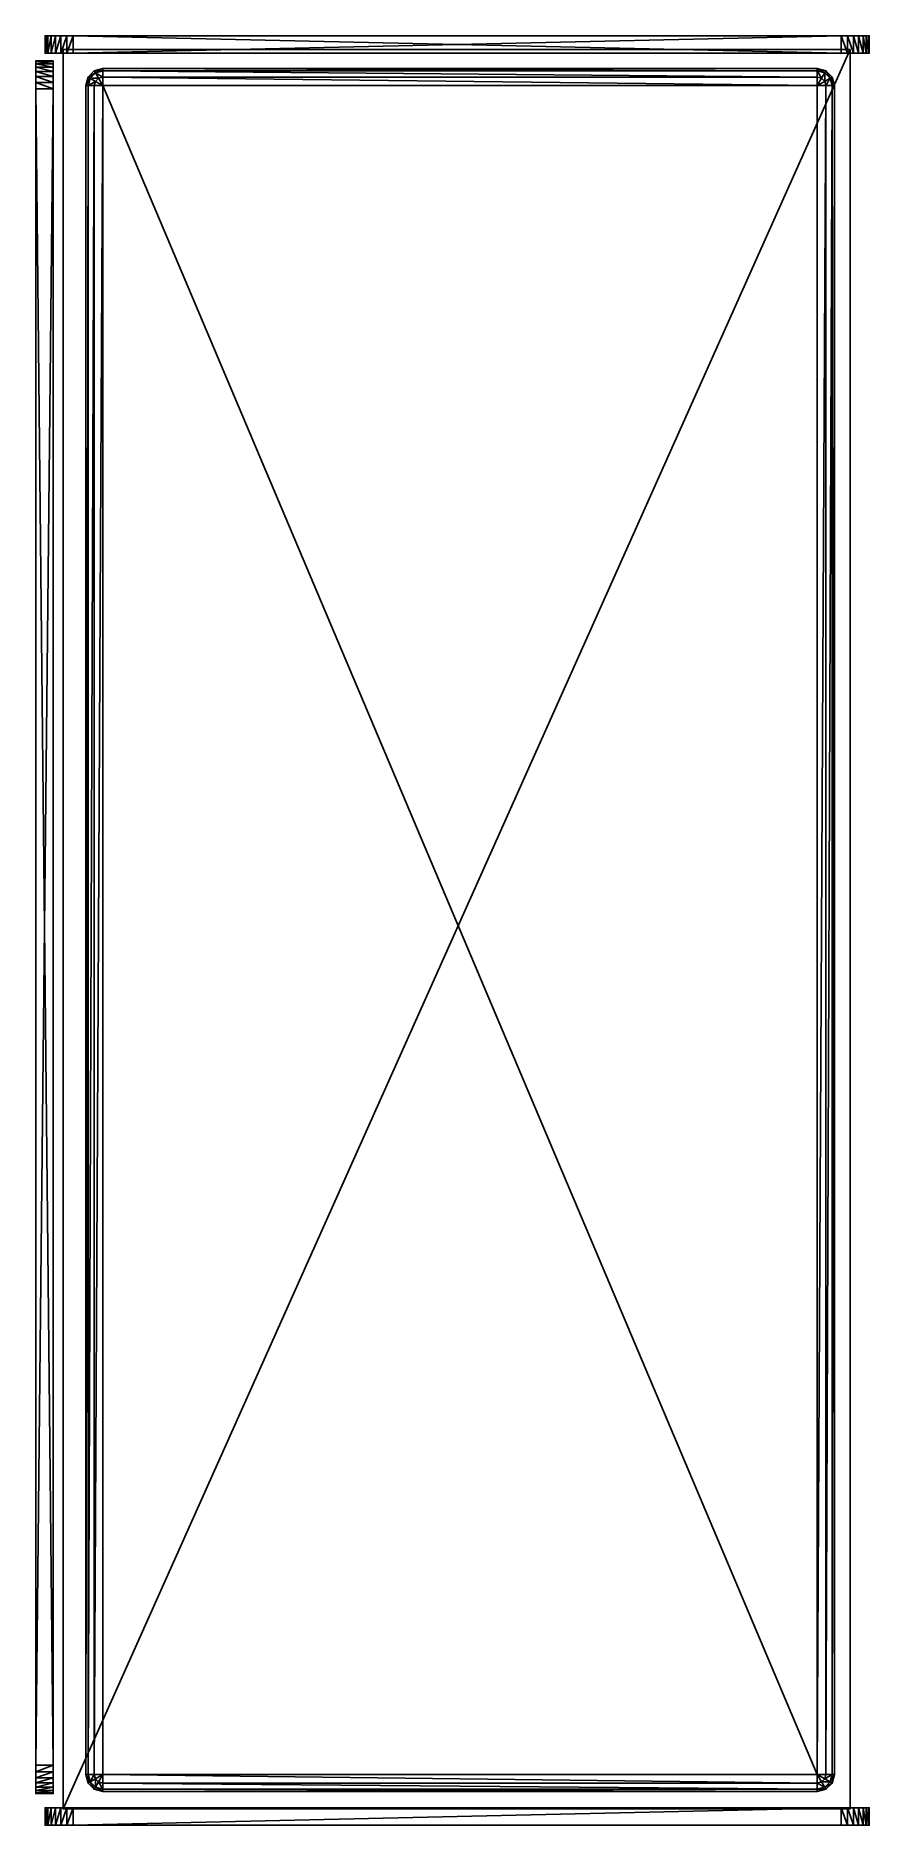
# Model space of a CAD drawing. Header units: centimetres. Extents: x -477 to 477, y -1025 to 1025.
import ezdxf

# ---------------------------------------------------------------- set-up
doc = ezdxf.new("R2010")
doc.units = ezdxf.units.CM
for name, color, linetype, true_color in [('beige', 7, 'Continuous', 0xc458e1), ('fabric', 7, 'Continuous', 0xc458e1), ('grey', 7, 'Continuous', 0x5890e1)]:
    doc.layers.add(name, color=color, linetype=linetype, true_color=true_color)

msp = doc.modelspace()

# ---------------------------------------------------------------- meshes
at = {"layer": 'beige', "color": 134, "true_color": 0x1c95b1}
mesh = msp.add_polyface(dxfattribs=at)
corners = [(-454.4, 1004.7, 488.3), (-448.4, 1004.7, 492.1), (-448.4, 1024.7, 492.1), (-454.4, 1024.7, 488.3), (-459.4, 1004.7, 483.3), (-459.4, 1024.7, 483.3), (-463.2, 1004.7, 477.3), (-463.2, 1024.7, 477.3), (-465.6, 1004.7, 470.6), (-465.6, 1024.7, 470.6), (-466.5, 1004.7, 463.2), (-466.5, 1024.7, 463.2), (-466.5, 1024.7, -462.3), (-466.5, 1004.7, -462.3), (-448.4, 1004.7, -491.3), (-448.4, 1024.7, -491.3), (-441.6, 1024.7, -493.7), (-454.4, 1004.7, -487.5), (-454.4, 1024.7, -487.5), (-459.4, 1004.7, -482.5), (-459.4, 1024.7, -482.5), (-463.2, 1004.7, -476.5), (-463.2, 1024.7, -476.5), (-465.6, 1004.7, -469.7), (-465.6, 1024.7, -469.7), (-434.2, 1024.7, -494.6), (-441.6, 1004.7, -493.7), (-434.2, 1004.7, -494.6)]
mesh.append_faces([[corners[k] for k in face] for face in [(18, 22, 12), (25, 18, 12), (9, 5, 2), (12, 9, 2), (25, 12, 2), (13, 21, 17), (13, 17, 27)]], dxfattribs={"vtx0": -1, "vtx1": -1, "vtx2": -1, "color": 134})
mesh.append_faces([[corners[k] for k in face] for face in [(0, 1, 2), (2, 3, 0), (4, 0, 3), (3, 5, 4), (6, 4, 5), (5, 7, 6), (8, 6, 7), (7, 9, 8), (10, 8, 9), (9, 11, 10), (12, 13, 10), (10, 11, 12), (14, 15, 16), (17, 18, 15), (15, 14, 17), (19, 20, 18), (18, 17, 19), (21, 22, 20), (20, 19, 21), (23, 24, 22), (22, 21, 23), (13, 12, 24), (24, 23, 13), (16, 15, 18), (18, 20, 22), (22, 24, 12), (12, 11, 9), (9, 7, 5), (5, 3, 2), (13, 23, 21), (21, 19, 17), (17, 14, 26)]], dxfattribs={"vtx2": -1, "color": 134})
mesh = msp.add_polyface(dxfattribs=at)
corners = [(-441.6, 1004.7, 494.6), (-434.2, 1004.7, 495.4), (-434.2, 1024.7, 495.4), (-441.6, 1024.7, 494.6), (-448.4, 1004.7, 492.1), (-448.4, 1024.7, 492.1), (-441.6, 1004.7, -493.7), (-441.6, 1024.7, -493.7), (-434.2, 1024.7, -494.6), (-434.2, 1004.7, -494.6), (-448.4, 1004.7, -491.3), (452.2, 1004.7, 494.6), (452.2, 1024.7, 494.6), (444.8, 1024.7, 495.4), (444.8, 1004.7, 495.4), (459, 1004.7, 492.1), (459, 1024.7, 492.1), (452.2, 1024.7, -493.7), (444.8, 1024.7, -494.6), (465, 1024.7, -487.5), (477.1, 1024.7, -462.3), (-454.4, 1024.7, -487.5), (-454.4, 1004.7, -487.5), (444.8, 1004.7, -494.6), (452.2, 1004.7, -493.7), (465, 1004.7, -487.5), (477.1, 1004.7, -462.3), (459, 1004.7, -491.3), (459, 1024.7, -491.3)]
mesh.append_faces([[corners[k] for k in face] for face in [(19, 17, 8), (20, 19, 8), (8, 5, 2), (8, 13, 16), (20, 8, 16), (1, 4, 9), (15, 14, 9), (9, 24, 25), (9, 25, 26), (15, 9, 26)]], dxfattribs={"vtx0": -1, "vtx1": -1, "vtx2": -1, "color": 134})
mesh.append_faces([[corners[k] for k in face] for face in [(8, 2, 13), (22, 6, 9)]], dxfattribs={"vtx0": -1, "vtx2": -1, "color": 134})
mesh.append_faces([[corners[k] for k in face] for face in [(8, 7, 21), (14, 1, 9)]], dxfattribs={"vtx1": -1, "vtx2": -1, "color": 134})
mesh.append_faces([[corners[k] for k in face] for face in [(0, 1, 2), (2, 3, 0), (4, 0, 3), (3, 5, 4), (6, 7, 8), (8, 9, 6), (7, 6, 10), (11, 12, 13), (13, 14, 11), (15, 16, 12), (12, 11, 15), (17, 18, 8), (5, 3, 2), (13, 12, 16), (15, 11, 14), (1, 0, 4), (9, 23, 24), (24, 23, 18), (18, 17, 24), (27, 24, 17), (17, 28, 27), (1, 14, 13), (13, 2, 1), (8, 18, 23), (23, 9, 8)]], dxfattribs={"vtx2": -1, "color": 134})
mesh = msp.add_polyface(dxfattribs=at)
corners = [(-477.1, 988.9, -166.7), (-477.1, 983.9, -161.7), (-457.1, 983.9, -161.7), (-457.1, 988.9, -166.7), (-477.1, 992.7, -172.7), (-457.1, 992.7, -172.7), (-477.1, 995.2, -179.5), (-457.1, 995.2, -179.5), (-477.1, 996, -186.9), (-457.1, 996, -186.9), (-457.1, 996, -462.3), (-477.1, 996, -462.3), (-477.1, 988.9, -482.5), (-457.1, 988.9, -482.5), (-457.1, 983.9, -487.5), (-477.1, 983.9, -487.5), (-477.1, 992.7, -476.5), (-457.1, 992.7, -476.5), (-477.1, 995.2, -469.7), (-457.1, 995.2, -469.7), (-457.1, 977.9, -157.9), (-477.1, 977.9, -157.9), (-448.4, 1004.7, 492.1), (-454.4, 1004.7, 488.3), (-459.4, 1004.7, 483.3), (-463.2, 1004.7, 477.3), (-465.6, 1004.7, 470.6), (-466.5, 1004.7, 463.2), (-466.5, 1004.7, -462.3), (-434.2, 1004.7, -494.6)]
mesh.append_faces([[corners[k] for k in face] for face in [(14, 17, 10), (7, 3, 20), (10, 7, 20), (0, 6, 11), (21, 0, 11), (11, 16, 15), (24, 26, 28), (22, 24, 28), (22, 28, 29)]], dxfattribs={"vtx0": -1, "vtx1": -1, "vtx2": -1, "color": 134})
mesh.append_faces([[corners[k] for k in face] for face in [(0, 1, 2), (2, 3, 0), (4, 0, 3), (3, 5, 4), (6, 4, 5), (5, 7, 6), (8, 6, 7), (7, 9, 8), (10, 11, 8), (8, 9, 10), (12, 13, 14), (14, 15, 12), (16, 17, 13), (13, 12, 16), (18, 19, 17), (17, 16, 18), (11, 10, 19), (19, 18, 11), (14, 13, 17), (17, 19, 10), (10, 9, 7), (7, 5, 3), (21, 1, 0), (0, 4, 6), (6, 8, 11), (11, 18, 16), (16, 12, 15), (22, 23, 24), (24, 25, 26), (26, 27, 28)]], dxfattribs={"vtx2": -1, "color": 134})
mesh = msp.add_polyface(dxfattribs=at)
corners = [(465, 1004.7, 488.3), (465, 1024.7, 488.3), (459, 1024.7, 492.1), (459, 1004.7, 492.1), (470, 1004.7, 483.3), (470, 1024.7, 483.3), (473.8, 1004.7, 477.3), (473.8, 1024.7, 477.3), (476.2, 1004.7, 470.6), (476.2, 1024.7, 470.6), (477.1, 1004.7, 463.2), (477.1, 1024.7, 463.2), (477.1, 1024.7, -462.3), (477.1, 1004.7, -462.3), (476.2, 1024.7, -469.7), (473.8, 1024.7, -476.5), (470, 1024.7, -482.5), (465, 1024.7, -487.5), (459, 1024.7, -491.3), (452.2, 1024.7, -493.7), (452.2, 1004.7, -493.7), (459, 1004.7, -491.3), (465, 1004.7, -487.5), (470, 1004.7, -482.5), (473.8, 1004.7, -476.5), (476.2, 1004.7, -469.7)]
mesh.append_faces([[corners[k] for k in face] for face in [(12, 15, 17), (9, 12, 2), (9, 2, 5), (22, 24, 13), (4, 3, 13), (4, 13, 8)]], dxfattribs={"vtx0": -1, "vtx1": -1, "vtx2": -1, "color": 134})
mesh.append_faces([[corners[k] for k in face] for face in [(7, 9, 5), (6, 4, 8)]], dxfattribs={"vtx1": -1, "color": 134})
mesh.append_faces([[corners[k] for k in face] for face in [(0, 1, 2), (2, 3, 0), (4, 5, 1), (1, 0, 4), (6, 7, 5), (5, 4, 6), (8, 9, 7), (7, 6, 8), (10, 11, 9), (9, 8, 10), (12, 11, 10), (10, 13, 12), (9, 11, 12), (12, 14, 15), (15, 16, 17), (17, 18, 19), (2, 1, 5), (4, 0, 3), (20, 21, 22), (22, 23, 24), (24, 25, 13), (13, 10, 8), (22, 21, 18), (18, 17, 22), (23, 22, 17), (17, 16, 23), (24, 23, 16), (16, 15, 24), (25, 24, 15), (15, 14, 25), (13, 25, 14), (14, 12, 13)]], dxfattribs={"vtx2": -1, "color": 134})
mesh = msp.add_polyface(dxfattribs=at)
corners = [(-477.1, 971.2, -155.5), (-477.1, 963.8, -154.6), (-457.1, 963.8, -154.6), (-457.1, 971.2, -155.5), (-477.1, 977.9, -157.9), (-457.1, 977.9, -157.9), (-477.1, 983.9, -161.7), (-457.1, 983.9, -161.7), (-477.1, 971.2, -493.7), (-457.1, 971.2, -493.7), (-457.1, 963.8, -494.6), (-477.1, 963.8, -494.6), (-477.1, 977.9, -491.3), (-457.1, 977.9, -491.3), (-477.1, 983.9, -487.5), (-457.1, 983.9, -487.5), (-457.1, -963.5, -493.7), (-457.1, -956.1, -494.6), (-457.1, -976.3, -487.5), (-457.1, -988.4, -462.3), (-457.1, 996, -462.3), (-457.1, 988.9, -166.7), (-457.1, -956.1, -154.6), (-457.1, -970.3, -157.9), (-477.1, 996, -462.3), (-477.1, -956.1, -154.6), (-477.1, -970.3, -157.9), (-477.1, -956.1, -494.6), (-477.1, -963.5, -493.7), (-477.1, -976.3, -487.5), (-477.1, -988.4, -462.3)]
mesh.append_faces([[corners[k] for k in face] for face in [(18, 16, 10), (19, 18, 10), (10, 15, 20), (10, 20, 5), (10, 5, 2), (10, 22, 23), (19, 10, 23), (24, 14, 11), (4, 24, 11), (1, 4, 11), (26, 25, 11), (11, 28, 29), (26, 11, 30)]], dxfattribs={"vtx0": -1, "vtx1": -1, "vtx2": -1, "color": 134})
mesh.append_faces([[corners[k] for k in face] for face in [(10, 2, 22), (14, 8, 11)]], dxfattribs={"vtx0": -1, "vtx2": -1, "color": 134})
mesh.append_faces([[corners[k] for k in face] for face in [(10, 9, 15), (25, 1, 11)]], dxfattribs={"vtx1": -1, "vtx2": -1, "color": 134})
mesh.append_faces([[corners[k] for k in face] for face in [(0, 1, 2), (2, 3, 0), (4, 0, 3), (3, 5, 4), (6, 4, 5), (5, 7, 6), (8, 9, 10), (10, 11, 8), (12, 13, 9), (9, 8, 12), (14, 15, 13), (13, 12, 14), (16, 17, 10), (9, 13, 15), (21, 7, 5), (5, 3, 2), (1, 0, 4), (14, 12, 8), (11, 27, 28), (1, 25, 22), (22, 2, 1), (10, 17, 27), (27, 11, 10)]], dxfattribs={"vtx2": -1, "color": 134})
mesh = msp.add_polyface(dxfattribs=at)
corners = [(-477.1, -963.5, -155.5), (-457.1, -963.5, -155.5), (-457.1, -956.1, -154.6), (-477.1, -956.1, -154.6), (-477.1, -970.3, -157.9), (-457.1, -970.3, -157.9), (-477.1, -976.3, -161.7), (-457.1, -976.3, -161.7), (-477.1, -981.3, -166.7), (-457.1, -981.3, -166.7), (-477.1, -985.1, -172.7), (-457.1, -985.1, -172.7), (-477.1, -987.5, -179.5), (-457.1, -985.1, -476.5), (-457.1, -981.3, -482.5), (-457.1, -976.3, -487.5), (-457.1, -988.4, -462.3), (-457.1, -970.3, -491.3), (-457.1, -963.5, -493.7), (-457.1, -987.5, -179.5), (-477.1, -963.5, -493.7), (-477.1, -970.3, -491.3), (-477.1, -976.3, -487.5), (-477.1, -981.3, -482.5), (-477.1, -985.1, -476.5), (-477.1, -988.4, -462.3), (-477.1, 963.8, -494.6), (-477.1, -956.1, -494.6), (-457.1, -956.1, -494.6), (-477.1, -987.5, -469.7)]
mesh.append_faces([[corners[k] for k in face] for face in [(16, 13, 15), (19, 16, 5), (19, 5, 9), (22, 24, 25), (26, 22, 25), (8, 4, 25), (8, 25, 12)]], dxfattribs={"vtx0": -1, "vtx1": -1, "vtx2": -1, "color": 134})
mesh.append_faces([[corners[k] for k in face] for face in [(11, 19, 9), (10, 8, 12)]], dxfattribs={"vtx1": -1, "color": 134})
mesh.append_faces([[corners[k] for k in face] for face in [(0, 1, 2), (2, 3, 0), (4, 5, 1), (1, 0, 4), (6, 7, 5), (5, 4, 6), (8, 9, 7), (7, 6, 8), (10, 11, 9), (9, 8, 10), (11, 10, 12), (13, 14, 15), (15, 17, 18), (2, 1, 5), (5, 7, 9), (8, 6, 4), (4, 0, 3), (20, 21, 22), (22, 23, 24), (20, 27, 28), (28, 18, 20), (21, 20, 18), (18, 17, 21), (22, 21, 17), (17, 15, 22), (23, 22, 15), (15, 14, 23), (24, 23, 14), (14, 13, 24), (29, 24, 13)]], dxfattribs={"vtx2": -1, "color": 134})
mesh = msp.add_polyface(dxfattribs=at)
corners = [(-477.1, -987.5, -179.5), (-457.1, -987.5, -179.5), (-457.1, -985.1, -172.7), (-477.1, -988.4, -186.9), (-457.1, -988.4, -186.9), (-457.1, -988.4, -462.3), (-477.1, -988.4, -462.3), (-457.1, -987.5, -469.7), (-457.1, -985.1, -476.5), (-477.1, -985.1, -476.5), (-477.1, -987.5, -469.7), (-441.6, -1024.7, 84.1), (-434.2, -1024.7, 84.9), (-434.2, -1004.7, 84.9), (-441.6, -1004.7, 84.1), (-448.4, -1024.7, 81.6), (-448.4, -1004.7, 81.6), (-454.4, -1024.7, 77.8), (-454.4, -1004.7, 77.8), (-459.4, -1024.7, 72.8), (-459.4, -1004.7, 72.8), (-463.2, -1024.7, 66.8), (-463.2, -1004.7, 66.8), (-465.6, -1024.7, 60.1), (-465.6, -1004.7, 60.1), (-466.5, -1024.7, 52.7), (-466.5, -1004.7, 52.7), (-466.5, -1004.7, -488.4), (-466.5, -1024.7, -488.4), (477.1, -1004.7, -488.4), (477.1, -1024.7, -488.4)]
mesh.append_faces([[corners[k] for k in face] for face in [(22, 18, 14), (11, 17, 21), (21, 25, 30)]], dxfattribs={"vtx0": -1, "vtx1": -1, "vtx2": -1, "color": 134})
mesh.append_faces([[corners[k] for k in face] for face in [(0, 1, 2), (3, 4, 1), (1, 0, 3), (5, 4, 3), (3, 6, 5), (1, 4, 5), (5, 7, 8), (9, 10, 6), (6, 3, 0), (8, 7, 10), (6, 10, 7), (7, 5, 6), (11, 12, 13), (13, 14, 11), (15, 11, 14), (14, 16, 15), (17, 15, 16), (16, 18, 17), (19, 17, 18), (18, 20, 19), (21, 19, 20), (20, 22, 21), (23, 21, 22), (22, 24, 23), (25, 23, 24), (24, 26, 25), (27, 28, 25), (25, 26, 27), (29, 27, 26), (26, 24, 22), (22, 20, 18), (18, 16, 14), (11, 15, 17), (17, 19, 21), (21, 23, 25), (25, 28, 30)]], dxfattribs={"vtx2": -1, "color": 134})
mesh = msp.add_polyface(dxfattribs=at)
corners = [(452.2, -1024.7, 84.1), (452.2, -1004.7, 84.1), (444.8, -1004.7, 84.9), (444.8, -1024.7, 84.9), (459, -1024.7, 81.6), (459, -1004.7, 81.6), (465, -1024.7, 77.8), (465, -1004.7, 77.8), (470, -1024.7, 72.8), (470, -1004.7, 72.8), (473.8, -1024.7, 66.8), (473.8, -1004.7, 66.8), (476.2, -1024.7, 60.1), (476.2, -1004.7, 60.1), (477.1, -1024.7, 52.7), (477.1, -1004.7, 52.7), (477.1, -1024.7, -488.4), (477.1, -1004.7, -488.4), (-466.5, -1004.7, 52.7), (-463.2, -1004.7, 66.8), (-441.6, -1004.7, 84.1), (-434.2, -1004.7, 84.9), (-434.2, -1024.7, 84.9), (-441.6, -1024.7, 84.1), (-463.2, -1024.7, 66.8)]
mesh.append_faces([[corners[k] for k in face] for face in [(17, 18, 19), (20, 2, 5), (19, 20, 5), (17, 19, 5), (17, 5, 9), (13, 17, 9), (4, 3, 23), (4, 23, 24), (4, 24, 16), (4, 16, 12), (8, 4, 12)]], dxfattribs={"vtx0": -1, "vtx1": -1, "vtx2": -1, "color": 134})
mesh.append_faces([[corners[k] for k in face] for face in [(11, 13, 9), (10, 8, 12)]], dxfattribs={"vtx1": -1, "color": 134})
mesh.append_faces([[corners[k] for k in face] for face in [(0, 1, 2), (2, 3, 0), (4, 5, 1), (1, 0, 4), (6, 7, 5), (5, 4, 6), (8, 9, 7), (7, 6, 8), (10, 11, 9), (9, 8, 10), (12, 13, 11), (11, 10, 12), (14, 15, 13), (13, 12, 14), (14, 16, 17), (17, 15, 14), (13, 15, 17), (20, 21, 2), (2, 1, 5), (5, 7, 9), (8, 6, 4), (4, 0, 3), (3, 22, 23), (16, 14, 12), (22, 3, 2), (2, 21, 22)]], dxfattribs={"vtx2": -1, "color": 134})
at = {"layer": 'fabric', "color": 134, "true_color": 0x1c95b1}
mesh = msp.add_polyface(dxfattribs=at)
corners = [(-400.3, 967.6, 61.5), (417.7, 967.6, 61.5), (-400.3, -966.7, 61.5), (417.7, -966.7, 61.5), (-400.3, 977.4, 58.9), (-405.2, 976.1, 58.9), (-408.8, 972.5, 58.9), (-410.1, 967.6, 58.9), (-410.1, -966.7, 58.9), (-408.8, -971.6, 58.9), (-405.2, -975.1, 58.9), (-400.3, -976.4, 58.9), (417.7, -976.4, 58.9), (422.6, -975.1, 58.9), (426.2, -971.6, 58.9), (427.5, -966.7, 58.9), (427.5, 967.6, 58.9), (426.2, 972.5, 58.9), (422.6, 976.1, 58.9), (417.7, 977.4, 58.9), (-400.3, 984.5, 51.7), (-408.8, 982.2, 51.7), (-415, 976.1, 51.7), (-417.2, 967.6, 51.7), (-417.2, -966.7, 51.7), (-415, -975.1, 51.7), (-408.8, -981.3, 51.7), (-400.3, -983.6, 51.7), (417.7, -983.6, 51.7), (426.2, -981.3, 51.7), (432.4, -975.1, 51.7), (434.6, -966.7, 51.7), (434.6, 967.6, 51.7), (432.4, 976.1, 51.7), (426.2, 982.2, 51.7), (417.7, 984.5, 51.7), (-400.3, 987.1, 42), (-410.1, 984.5, 42), (-417.2, 977.4, 42), (-419.8, 967.6, 42), (-419.8, -966.7, 42), (-417.2, -976.4, 42), (-410.1, -983.6, 42), (-400.3, -986.2, 42), (417.7, -986.2, 42), (427.5, -983.6, 42), (434.6, -976.4, 42), (437.2, -966.7, 42), (437.2, 967.6, 42), (434.6, 977.4, 42), (427.5, 984.5, 42), (417.7, 987.1, 42), (-400.3, 987.1, -15.8), (-410.1, 984.5, -15.8), (-417.2, 977.4, -15.8), (-419.8, 967.6, -15.8), (-419.8, -966.7, -15.8), (-417.2, -976.4, -15.8), (-410.1, -983.6, -15.8), (-400.3, -986.2, -15.8), (417.7, -986.2, -15.8), (427.5, -983.6, -15.8), (434.6, -976.4, -15.8), (437.2, -966.7, -15.8), (437.2, 967.6, -15.8), (434.6, 977.4, -15.8), (427.5, 984.5, -15.8), (417.7, 987.1, -15.8)]
mesh.append_faces([[corners[k] for k in face] for face in [(0, 4, 5), (0, 5, 6), (0, 6, 7), (2, 8, 9), (2, 9, 10), (2, 10, 11), (3, 12, 13), (3, 13, 14), (3, 14, 15), (1, 16, 17), (1, 17, 18), (1, 18, 19)]], dxfattribs={"color": 134})
mesh.append_faces([[corners[k] for k in face] for face in [(3, 1, 0), (0, 2, 3), (8, 2, 0), (0, 7, 8), (12, 3, 2), (2, 11, 12), (16, 1, 3), (3, 15, 16), (4, 0, 1), (1, 19, 4), (21, 5, 4), (4, 20, 21), (22, 6, 5), (5, 21, 22), (23, 7, 6), (6, 22, 23), (24, 8, 7), (7, 23, 24), (25, 9, 8), (8, 24, 25), (26, 10, 9), (9, 25, 26), (27, 11, 10), (10, 26, 27), (28, 12, 11), (11, 27, 28), (29, 13, 12), (12, 28, 29), (30, 14, 13), (13, 29, 30), (31, 15, 14), (14, 30, 31), (32, 16, 15), (15, 31, 32), (33, 17, 16), (16, 32, 33), (34, 18, 17), (17, 33, 34), (35, 19, 18), (18, 34, 35), (20, 4, 19), (19, 35, 20), (37, 21, 20), (20, 36, 37), (38, 22, 21), (21, 37, 38), (39, 23, 22), (22, 38, 39), (40, 24, 23), (23, 39, 40), (41, 25, 24), (24, 40, 41), (42, 26, 25), (25, 41, 42), (43, 27, 26), (26, 42, 43), (44, 28, 27), (27, 43, 44), (45, 29, 28), (28, 44, 45), (46, 30, 29), (29, 45, 46), (47, 31, 30), (30, 46, 47), (48, 32, 31), (31, 47, 48), (49, 33, 32), (32, 48, 49), (50, 34, 33), (33, 49, 50), (51, 35, 34), (34, 50, 51), (36, 20, 35), (35, 51, 36), (53, 37, 36), (36, 52, 53), (54, 38, 37), (37, 53, 54), (55, 39, 38), (38, 54, 55), (56, 40, 39), (39, 55, 56), (57, 41, 40), (40, 56, 57), (58, 42, 41), (41, 57, 58), (59, 43, 42), (42, 58, 59), (60, 44, 43), (43, 59, 60), (61, 45, 44), (44, 60, 61), (62, 46, 45), (45, 61, 62), (63, 47, 46), (46, 62, 63), (64, 48, 47), (47, 63, 64), (65, 49, 48), (48, 64, 65), (66, 50, 49), (49, 65, 66), (67, 51, 50), (50, 66, 67), (52, 36, 51), (51, 67, 52)]], dxfattribs={"vtx2": -1, "color": 134})
at = {"layer": 'grey', "color": 134, "true_color": 0x1c95b1}
mesh = msp.add_polyface(dxfattribs=at)
corners = [(-445.8, -1006, -495.4), (455.2, -1006, -495.4), (-445.8, 1008.9, -495.4), (455.2, 1008.9, -495.4), (-445.8, -1006, 35.1), (455.2, -1006, 35.1), (-445.8, 1008.9, 35.1), (455.2, 1008.9, 35.1)]
mesh.append_faces([[corners[k] for k in face] for face in [(3, 1, 0), (0, 2, 3), (7, 6, 4), (4, 5, 7), (5, 4, 0), (0, 1, 5), (7, 5, 1), (1, 3, 7), (6, 7, 3), (3, 2, 6), (4, 6, 2), (2, 0, 4)]], dxfattribs={"vtx2": -1, "color": 134})

doc.saveas('drawing.dxf')
